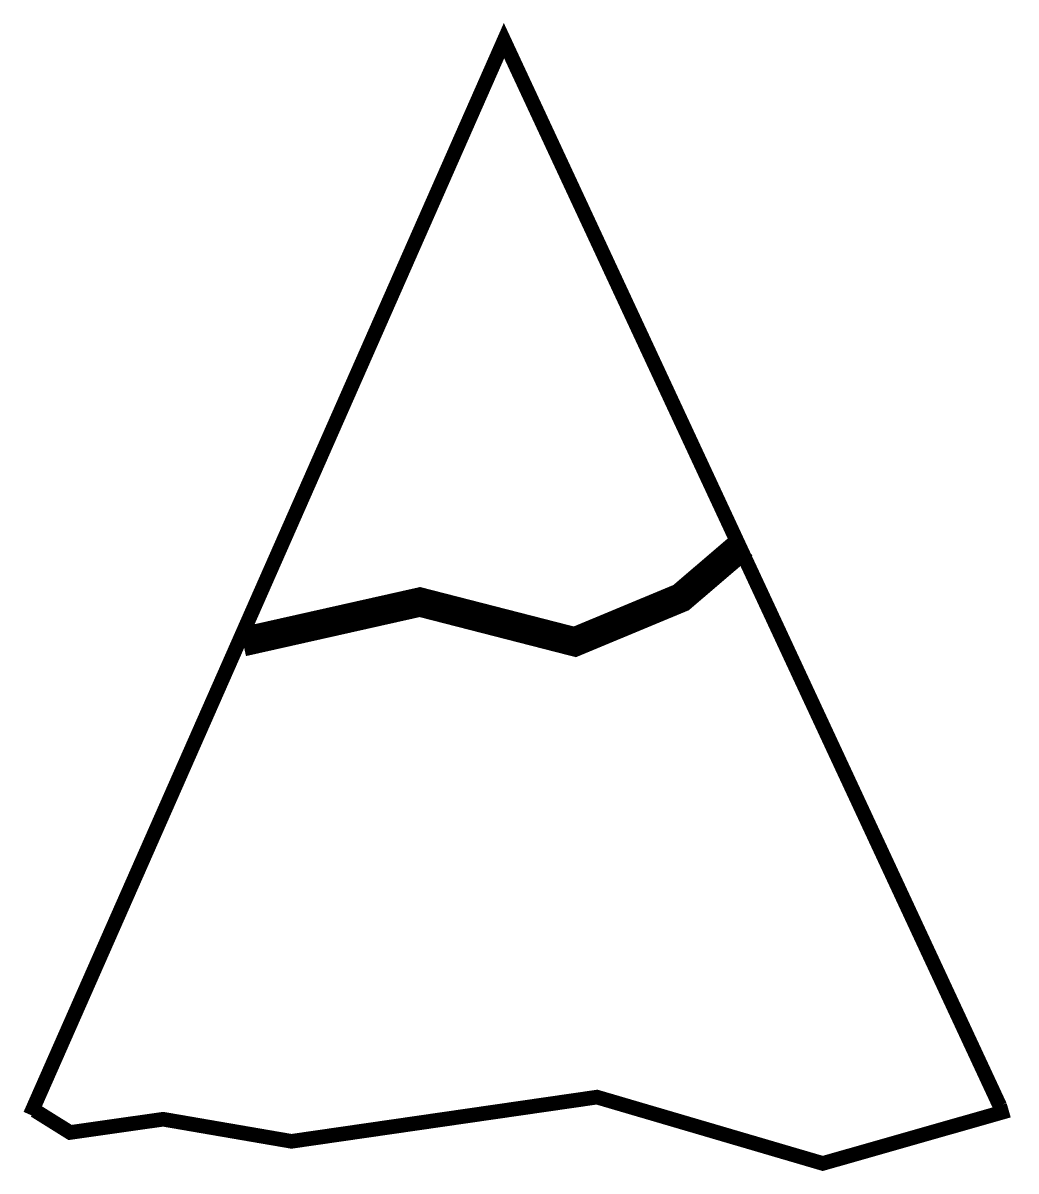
# Model space of a CAD drawing. Extents: x 0.21 to 7, y 0.01 to 7.87.
import ezdxf

# ---------------------------------------------------------------- set-up
doc = ezdxf.new("R2010")
doc.units = 0
doc.header["$MEASUREMENT"] = 0
doc.layers.get('0').update_dxf_attribs({"linetype": 'CONTINUOUS'})

msp = doc.modelspace()

# ---------------------------------------------------------------- linework, layer by layer
for points, const_width in [([(6.8929, 0.4569), (3.5002, 7.7482), (0.2589, 0.3964)], 0.1), ([(1.7129, 3.6336), (2.9246, 3.9059), (3.9849, 3.6336), (4.7119, 3.9362), (5.136, 4.2992)], 0.2), ([(0.2892, 0.4267), (0.5315, 0.2754), (1.1677, 0.3662), (2.0461, 0.2149), (4.1363, 0.5175), (5.6812, 0.0636), (6.9535, 0.4267)], 0.1)]:
    msp.add_lwpolyline(points, dxfattribs=dict(const_width=const_width))

doc.saveas('drawing.dxf')
